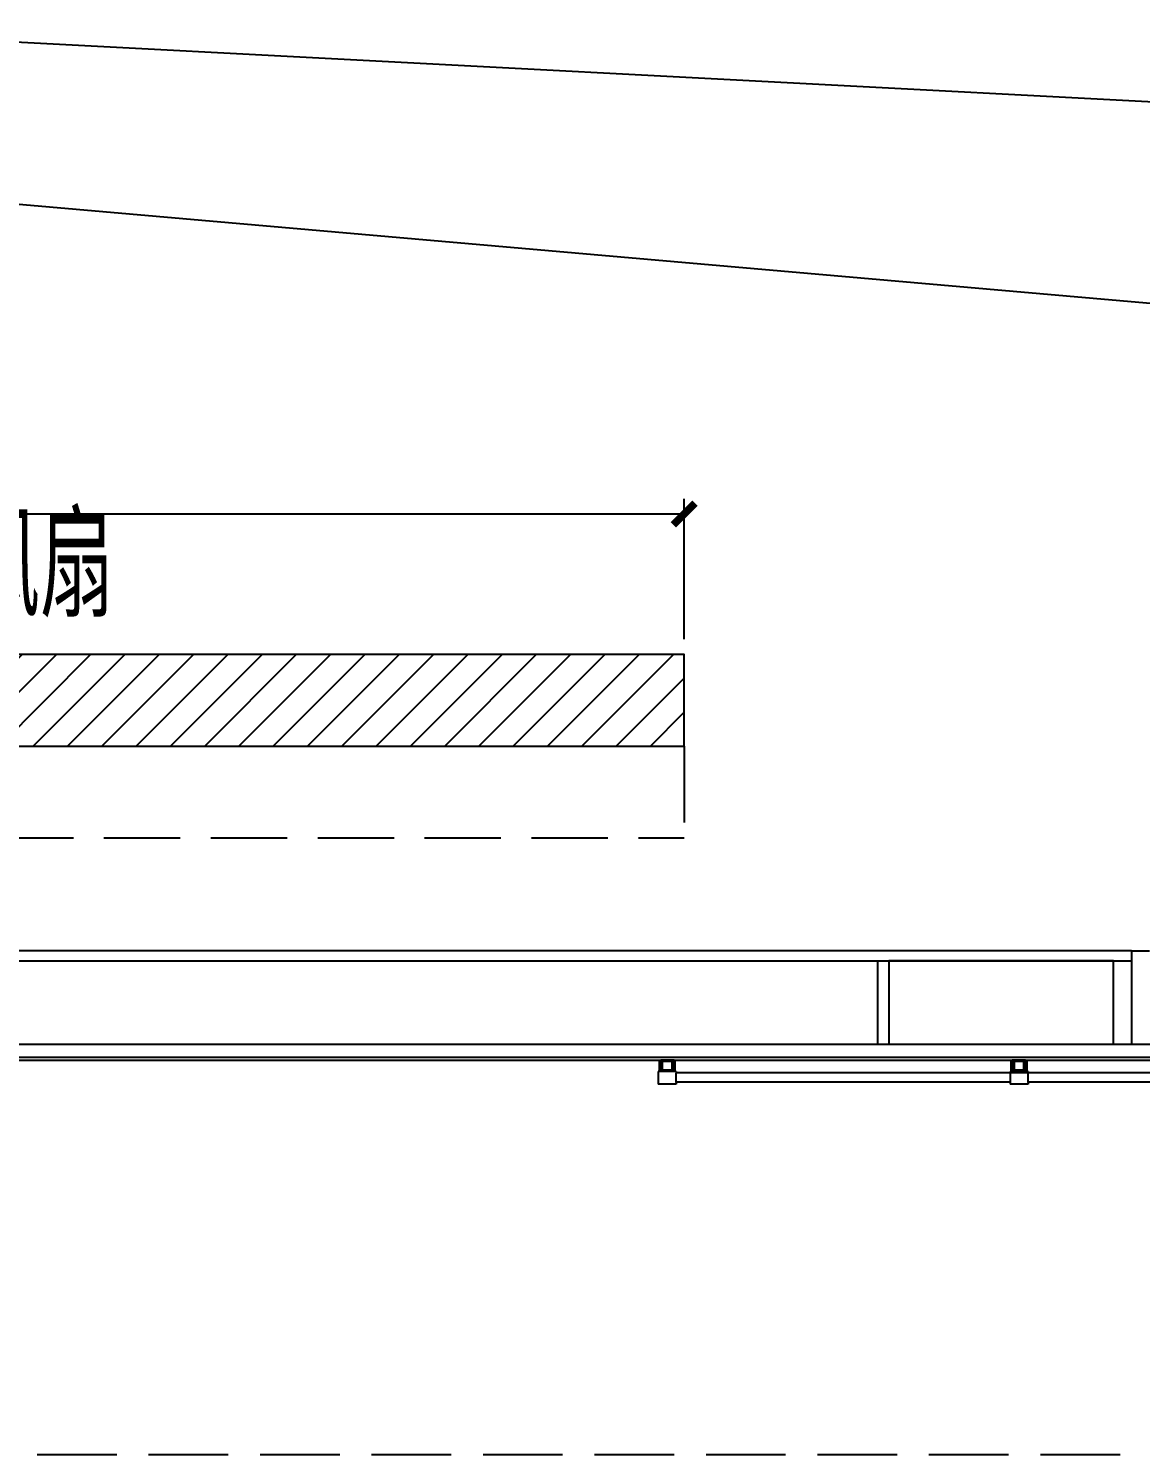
# Model space of a CAD drawing. Extents: x -1201378 to 2367219, y -619313 to 244905.
# Drawn here: x 1549290 to 1552931, y -276168 to -271498 of the extents above; entities that cross this region are included whole.
import ezdxf

# ---------------------------------------------------------------- set-up
doc = ezdxf.new("R2010")
doc.units = 0
doc.header["$LTSCALE"] = 1000
for name, pattern in [('__DASH', [0.35, 0.25, -0.1]), ('DASH', [0.35, 0.25, -0.1]), ('DOTE', [2.42, 2, -0.2, 0.02, -0.2])]:
    doc.linetypes.add(name, pattern=pattern)
doc.layers.get('0').update_dxf_attribs({"linetype": 'CONTINUOUS'})
doc.layers.get('Defpoints').update_dxf_attribs({"linetype": 'CONTINUOUS'})
for name, color, linetype in [('A-AXIS-DOTE', 14, 'DOTE'), ('A-LIN-V', 9, 'CONTINUOUS'), ('A-SFCE', 30, 'CONTINUOUS'), ('S-SB', 21, 'CONTINUOUS'), ('建-尺寸', 3, 'CONTINUOUS'), ('建-文字', 7, 'CONTINUOUS')]:
    doc.layers.add(name, color=color, linetype=linetype)
doc.styles.add('A-DIM_T3', font='SIMPLEX', dxfattribs={"width": 0.705882, "bigfont": 'GBCBIG'})
doc.styles.add('A-STANDARD', font='SIMPLEX', dxfattribs={"bigfont": 'GBCBIG'})
doc.dimstyles.new('A-DIM&&50', dxfattribs={"dimtxt": 148.75, "dimasz": 50, "dimexe": 50, "dimexo": 50, "dimgap": 63.125, "dimtad": 1, "dimdec": 0, "dimzin": 0, "dimdsep": 46, "dimtxsty": 'A-DIM_T3', "dimblk": 'ARCHTICK', "dimcen": 0.09, "dimclrt": 7, "dimazin": 2, "dimtfac": 1, "dimtdec": 0, "dimtix": 1, "dimtmove": 2, "dimatfit": 3, "dimfxl": 30, "dimtolj": 1, "dimtzin": 0, "dimarcsym": 0})

# ---------------------------------------------------------------- blocks, each defined once
blk = doc.blocks.new('_ArchTick')
at = {"color": 0, "linetype": 'ByBlock', "const_width": 0.5}
blk.add_lwpolyline([(-0.707, -0.707), (0.707, 0.707)], dxfattribs=at)
blk = doc.blocks.new('*D6631')
at = {"layer": 'Defpoints', "color": 0, "transparency": 16777216}
for p in [(-519.6, 2150), (-110, 2150), (-110, 2100)]:
    blk.add_point(p, dxfattribs=at)
at = {"layer": '建-尺寸', "color": 0, "lineweight": -2, "transparency": 16777216}
for p, q in [((-519.6, 2150), (-519.6, 2200)), ((-160, 2150), (-569.6, 2150)), ((-519.6, 2100), (-519.6, 2150)), ((-160, 2100), (-569.6, 2100)), ((-519.6, 2100), (-519.6, 2050))]:
    blk.add_line(p, q, dxfattribs=at)
at = {"layer": '建-尺寸', "color": 0, "lineweight": -2, "transparency": 16777216, "xscale": 50, "yscale": 50, "zscale": 50}
for p, rotation in [((-519.6, 2150), 270), ((-519.6, 2100), 90)]:
    blk.add_blockref('_ArchTick', p, dxfattribs=dict(at, rotation=rotation))
at = {"layer": '建-尺寸', "color": 7, "transparency": 16777216, "insert": (-657.1, 2125), "char_height": 148.75, "attachment_point": 5, "rotation": 90, "style": 'A-DIM_T3'}
blk.add_mtext('\\A1;50', dxfattribs=at)
blk = doc.blocks.new('*D6632')
at = {"layer": 'Defpoints', "color": 0, "transparency": 16777216}
for p in [(-519.6, 2100), (-110, 2100), (-110, 300)]:
    blk.add_point(p, dxfattribs=at)
at = {"layer": '建-尺寸', "color": 0, "lineweight": -2, "transparency": 16777216}
for p, q in [((-160, 2100), (-569.6, 2100)), ((-519.6, 300), (-519.6, 2100)), ((-160, 300), (-569.6, 300))]:
    blk.add_line(p, q, dxfattribs=at)
at = {"layer": '建-尺寸', "color": 0, "lineweight": -2, "transparency": 16777216, "xscale": 50, "yscale": 50, "zscale": 50}
for p, rotation in [((-519.6, 2100), 90), ((-519.6, 300), 270)]:
    blk.add_blockref('_ArchTick', p, dxfattribs=dict(at, rotation=rotation))
at = {"layer": '建-尺寸', "color": 7, "transparency": 16777216, "insert": (-657.1, 1200), "char_height": 148.75, "attachment_point": 5, "rotation": 90, "style": 'A-DIM_T3'}
blk.add_mtext('\\A1;1800', dxfattribs=at)
blk = doc.blocks.new('*D6633')
at = {"layer": 'Defpoints', "color": 0, "transparency": 16777216}
for p in [(-519.6, 300), (-110, 300), (-110, 0)]:
    blk.add_point(p, dxfattribs=at)
at = {"layer": '建-尺寸', "color": 0, "lineweight": -2, "transparency": 16777216}
for p, q in [((-519.6, 300), (-519.6, 350)), ((-160, 300), (-569.6, 300)), ((-519.6, 0), (-519.6, 300)), ((-160, 0), (-569.6, 0)), ((-519.6, 0), (-519.6, -50))]:
    blk.add_line(p, q, dxfattribs=at)
at = {"layer": '建-尺寸', "color": 0, "lineweight": -2, "transparency": 16777216, "xscale": 50, "yscale": 50, "zscale": 50}
for p, rotation in [((-519.6, 300), 270), ((-519.6, 0), 90)]:
    blk.add_blockref('_ArchTick', p, dxfattribs=dict(at, rotation=rotation))
at = {"layer": '建-尺寸', "color": 7, "transparency": 16777216, "insert": (-657.1, 150), "char_height": 148.75, "attachment_point": 5, "rotation": 90, "style": 'A-DIM_T3'}
blk.add_mtext('\\A1;300', dxfattribs=at)
blk = doc.blocks.new('*D6634')
at = {"layer": 'Defpoints', "color": 0, "transparency": 16777216}
for p in [(3050, 1060.2), (-3050, 600), (3050, 600)]:
    blk.add_point(p, dxfattribs=at)
at = {"layer": '建-尺寸', "color": 0, "lineweight": -2, "transparency": 16777216}
for p, q in [((-3050, 650), (-3050, 1110.2)), ((3050, 650), (3050, 1110.2)), ((-3050, 1060.2), (3050, 1060.2))]:
    blk.add_line(p, q, dxfattribs=at)
at = {"layer": '建-尺寸', "color": 0, "lineweight": -2, "transparency": 16777216, "xscale": 50, "yscale": 50, "zscale": 50, "rotation": 180}
blk.add_blockref('_ArchTick', (-3050, 1060.2), dxfattribs=at)
at = {"layer": '建-尺寸', "color": 0, "lineweight": -2, "transparency": 16777216, "xscale": 50, "yscale": 50, "zscale": 50}
blk.add_blockref('_ArchTick', (3050, 1060.2), dxfattribs=at)
at = {"layer": '建-尺寸', "color": 7, "transparency": 16777216, "insert": (382.4, 1197.7), "char_height": 148.75, "attachment_point": 5, "style": 'A-DIM_T3'}
blk.add_mtext('\\A1;6100', dxfattribs=at)
blk = doc.blocks.new('20T')
at = {"layer": 'A-LIN-V'}
h = blk.add_hatch(color=1, dxfattribs=at)
h.dxf.hatch_style = 1
h.paths.add_polyline_path([(1602779.8, -76162.3, 0.414214), (1602783.1, -76159.1), (1602783.1, -76135.2, 0.414214), (1602779.8, -76131.9), (1602786.3, -76131.9, -0.414214), (1602788.8, -76134.3), (1602788.8, -76164.3), (1602788.4, -76164), (1602788.4, -76162.3)])
h = blk.add_hatch(color=1, dxfattribs=at)
h.dxf.hatch_style = 1
h.paths.add_polyline_path([(1602742.2, -76166.7), (1602745, -76164), (1602745, -76166.7)])
h.paths.add_polyline_path([(1602788.4, -76166.7), (1602788.4, -76164), (1602791.2, -76166.7)])
h = blk.add_hatch(color=1, dxfattribs=at)
h.dxf.hatch_style = 1
h.paths.add_polyline_path([(1603801.4, -76166.7), (1603804.2, -76164), (1603804.2, -76166.7)])
h.paths.add_polyline_path([(1603847.6, -76166.7), (1603847.6, -76164), (1603850.4, -76166.7)])
at = {"color": 1, "linetype": 'DASH'}
blk.add_lwpolyline([(1594158.9, -77420.6), (1605816.4, -77420.6)], dxfattribs=at)
at = {"layer": 'A-LIN-V', "color": 1}
for p, q in [((1604164.2, -75770.7), (1595746.1, -75770.7)), ((1598139.9, -75803.4), (1604164.2, -75803.4)), ((1603400.9, -76077.3), (1603400.9, -75803.4)), ((1603433.5, -75803.4), (1603433.5, -76077.3)), ((1604109.9, -75803.4), (1603433.5, -75803.4)), ((1604109.9, -76077.3), (1604109.9, -75803.4)), ((1604164.2, -75770.7), (1604164.2, -76077.3)), ((1604164.2, -75770.7), (1604218.6, -75770.7)), ((1592412.4, -76077.3), (1606049.7, -76077.3)), ((1593925.6, -76129.5), (1606049.7, -76129.5)), ((1606049.7, -76120.8), (1598690.1, -76120.8)), ((1602742.3, -76134.3), (1602742.3, -76166.6)), ((1602744.7, -76164.2), (1602744.7, -76134.3)), ((1602786.3, -76129.5), (1602747.2, -76129.5)), ((1602747.2, -76131.9), (1602753.7, -76131.9)), ((1602750.5, -76159.1), (1602750.5, -76135.2)), ((1602752.1, -76135.2), (1602752.1, -76159.1)), ((1602753.7, -76131.9), (1602779.8, -76131.9)), ((1602779.8, -76133.5), (1602753.7, -76133.5)), ((1602779.8, -76131.9), (1602786.3, -76131.9)), ((1602781.4, -76159.1), (1602781.4, -76135.2)), ((1602783.1, -76135.2), (1602783.1, -76159.1)), ((1602788.8, -76134.3), (1602788.8, -76164.3)), ((1602791.2, -76166.7), (1602791.2, -76134.3)), ((1603801.5, -76134.3), (1603801.5, -76166.6)), ((1603803.9, -76164.2), (1603803.9, -76134.3)), ((1603845.5, -76129.5), (1603806.4, -76129.5)), ((1603806.4, -76131.9), (1603812.9, -76131.9)), ((1603809.7, -76159.1), (1603809.7, -76135.2)), ((1603811.3, -76135.2), (1603811.3, -76159.1)), ((1603812.9, -76131.9), (1603839, -76131.9)), ((1603839, -76133.5), (1603812.9, -76133.5)), ((1603839, -76131.9), (1603845.5, -76131.9)), ((1603840.6, -76159.1), (1603840.6, -76135.2)), ((1603842.3, -76135.2), (1603842.3, -76159.1)), ((1603848, -76134.3), (1603848, -76164.3)), ((1603850.4, -76166.7), (1603850.4, -76134.3)), ((1602742.2, -76166.7), (1602739.5, -76166.7)), ((1602739.5, -76166.7), (1602739.5, -76172.1)), ((1602739.5, -76172.1), (1602739.5, -76202.6)), ((1602742.2, -76166.7), (1602745, -76164)), ((1602745, -76166.7), (1602742.2, -76166.7)), ((1602753.7, -76162.3), (1602745, -76162.3)), ((1602745, -76166.7), (1602745, -76162.3)), ((1602788.4, -76166.7), (1602745, -76166.7)), ((1602753.7, -76160.7), (1602760.8, -76160.7)), ((1602760.8, -76162.3), (1602753.7, -76162.3)), ((1602760.8, -76160.7), (1602760.8, -76162.3)), ((1602772.7, -76162.3), (1602760.8, -76162.3)), ((1602772.7, -76162.3), (1602772.7, -76160.7)), ((1602772.7, -76160.7), (1602779.8, -76160.7)), ((1602779.8, -76162.3), (1602772.7, -76162.3)), ((1602788.4, -76162.3), (1602779.8, -76162.3)), ((1602788.4, -76166.7), (1602788.4, -76162.3)), ((1602788.4, -76164), (1602791.2, -76166.7)), ((1602791.2, -76166.7), (1602788.4, -76166.7)), ((1602793.9, -76166.7), (1602791.2, -76166.7)), ((1602793.9, -76166.7), (1602793.9, -76172.1)), ((1602793.9, -76169.9), (1603798.7, -76169.9)), ((1602793.9, -76202.6), (1602793.9, -76172.1)), ((1603682, -76169.9), (1604386.6, -76169.9)), ((1603801.4, -76166.7), (1603798.7, -76166.7)), ((1603798.7, -76166.7), (1603798.7, -76172.1)), ((1603798.7, -76172.1), (1603798.7, -76202.6)), ((1603801.4, -76166.7), (1603804.2, -76164)), ((1603804.2, -76166.7), (1603801.4, -76166.7)), ((1603812.9, -76162.3), (1603804.2, -76162.3)), ((1603804.2, -76166.7), (1603804.2, -76162.3)), ((1603847.6, -76166.7), (1603804.2, -76166.7)), ((1603812.9, -76160.7), (1603820, -76160.7)), ((1603820, -76162.3), (1603812.9, -76162.3)), ((1603820, -76160.7), (1603820, -76162.3)), ((1603831.9, -76162.3), (1603820, -76162.3)), ((1603831.9, -76162.3), (1603831.9, -76160.7)), ((1603831.9, -76160.7), (1603839, -76160.7)), ((1603839, -76162.3), (1603831.9, -76162.3)), ((1603847.6, -76162.3), (1603839, -76162.3)), ((1603847.6, -76166.7), (1603847.6, -76162.3)), ((1603847.6, -76164), (1603850.4, -76166.7)), ((1603850.4, -76166.7), (1603847.6, -76166.7)), ((1603853.1, -76166.7), (1603850.4, -76166.7)), ((1603853.1, -76166.7), (1603853.1, -76172.1)), ((1603853.1, -76169.9), (1605318.1, -76169.9)), ((1603853.1, -76202.6), (1603853.1, -76172.1)), ((1602739.5, -76202.6), (1602739.5, -76208)), ((1602793.9, -76208), (1602739.5, -76208)), ((1602793.9, -76200.4), (1603798.7, -76200.4)), ((1602793.9, -76202.6), (1602793.9, -76208)), ((1603798.7, -76202.6), (1603798.7, -76208)), ((1603853.1, -76208), (1603798.7, -76208)), ((1603853.1, -76200.4), (1605318.1, -76200.4)), ((1603853.1, -76202.6), (1603853.1, -76208))]:
    blk.add_line(p, q, dxfattribs=at)
for centre, radius, start, end in [((1602747.2, -76134.3), 4.89, 90, 180), ((1602747.2, -76134.3), 2.45, 90, 180), ((1602753.7, -76135.2), 3.26, 90, 180), ((1602753.7, -76135.2), 1.63, 90, 180), ((1602779.8, -76135.2), 3.26, 0, 90), ((1602779.8, -76135.2), 1.63, 360, 90), ((1602786.3, -76134.3), 4.89, 360, 90), ((1602786.3, -76134.3), 2.45, 360, 90), ((1603806.4, -76134.3), 4.89, 90, 180), ((1603806.4, -76134.3), 2.45, 90, 180), ((1603812.9, -76135.2), 3.26, 90, 180), ((1603812.9, -76135.2), 1.63, 90, 180), ((1603839, -76135.2), 3.26, 360, 90), ((1603839, -76135.2), 1.63, 360, 90), ((1603845.5, -76134.3), 4.89, 0, 90), ((1603845.5, -76134.3), 2.45, 0, 90), ((1602753.7, -76159.1), 3.26, 180, 270), ((1602753.7, -76159.1), 1.63, 180, 270), ((1602779.8, -76159.1), 3.26, 270, 0), ((1602779.8, -76159.1), 1.63, 270, 360), ((1603812.9, -76159.1), 3.26, 180, 270), ((1603812.9, -76159.1), 1.63, 180, 270), ((1603839, -76159.1), 3.26, 270, 360), ((1603839, -76159.1), 1.63, 270, 360)]:
    blk.add_arc(centre, radius, start, end, dxfattribs=at)
blk = doc.blocks.new('G$C2C10B007')
at = {"layer": 'A-LIN-V'}
h = blk.add_hatch(dxfattribs=at)
h.set_pattern_fill('ANSI31', color=252, scale=50)
h.set_pattern_definition([(45, (0, 400), (-56.1266, 56.1266), [])])
h.paths.add_polyline_path([(-150, 600), (-3050, 600), (-3050, 300), (3050, 300), (3050, 600), (150, 600), (150, 2100), (-150, 2100)])
at = {"layer": 'A-AXIS-DOTE', "linetype": '__DASH', "ltscale": 2}
blk.add_lwpolyline([(0, 2100), (0, 100)], dxfattribs=at)
at = {"layer": 'A-LIN-V'}
blk.add_lwpolyline([(-150, 600), (-3050, 600), (-3050, 300), (3050, 300), (3050, 600), (150, 600), (150, 2100), (-150, 2100), (-150, 600)], dxfattribs=at)
at = {"layer": 'A-SFCE', "linetype": 'DASH'}
for p, q in [((-3050, 300), (-3050, 0)), ((3050, 300), (3050, 0)), ((-3050, 0), (3050, 0))]:
    blk.add_line(p, q, dxfattribs=at)
at = {"layer": '建-文字', "style": 'A-STANDARD'}
blk.add_text('工业风扇', height=337.59, dxfattribs=at).set_placement((210.4, 722.5))
at = {"layer": '建-尺寸'}
for p1, p2, picture, middle in [((-110, 2100), (-110, 2150), '*D6631', (-657.1, 2125)), ((-110, 300), (-110, 2100), '*D6632', (-657.1, 1200)), ((-110, 0), (-110, 300), '*D6633', (-657.1, 150))]:
    dim = blk.add_aligned_dim(p1=p1, p2=p2, distance=409.6, dimstyle='A-DIM&&50', dxfattribs=at)
    dim.commit()
    dim.dimension.update_dxf_attribs({"geometry": picture, "text_midpoint": middle})
dim = blk.add_linear_dim(base=(3050, 1060.2), p1=(-3050, 600), p2=(3050, 600), angle=0, dimstyle='A-DIM&&50', dxfattribs=at)
dim.commit()
dim.dimension.update_dxf_attribs({"geometry": '*D6634', "text_midpoint": (382.4, 1197.7), "dimtype": 129})

msp = doc.modelspace()

# ---------------------------------------------------------------- linework, layer by layer
at = {"layer": 'A-LIN-V', "color": 2}
for p, q in [((1556961.7, -271947.8), (1548386.7, -271497.8)), ((1556961.7, -272747.8), (1548386.7, -271997.8))]:
    msp.add_line(p, q, dxfattribs=at)

# ---------------------------------------------------------------- block references
at = {"layer": 'A-LIN-V'}
msp.add_blockref('G$C2C10B007', (1548386.7, -274147.8), dxfattribs=at)
at = {"layer": 'S-SB', "xscale": 1.087878787878788}
msp.add_blockref('20T', (-192234.9, -198747.2), dxfattribs=at)

doc.saveas('drawing.dxf')
